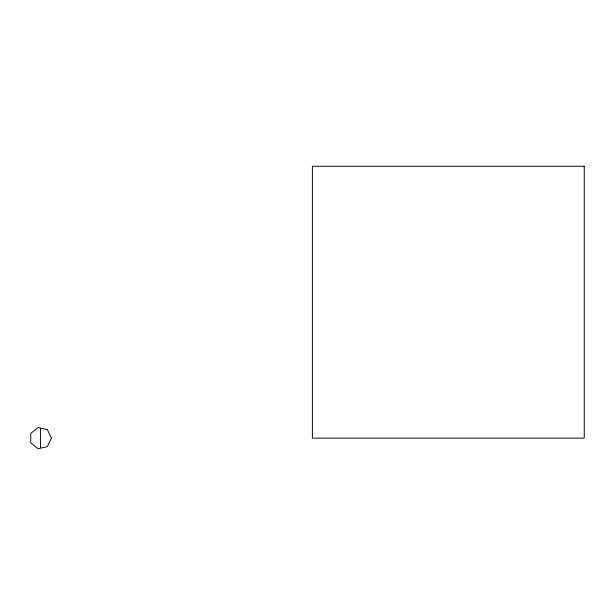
<?xml version="1.0" encoding="UTF-8"?>
<svg xmlns="http://www.w3.org/2000/svg" width="615" height="615" viewBox="0 0 615 615"><rect width="100%" height="100%" fill="white"/><g stroke="black" fill="none" stroke-linecap="round" stroke-linejoin="round"><path stroke-width="0.92" d="M40.544 428.709L40.544 447.543M51.422 438.126L47.324 446.628L38.13 448.727L30.75 442.846L30.75 433.406L38.13 427.525L47.324 429.624L51.422 438.126M584.25 166.273L312.397 166.273L312.397 438.126L584.25 438.126L584.25 166.273"/></g></svg>
